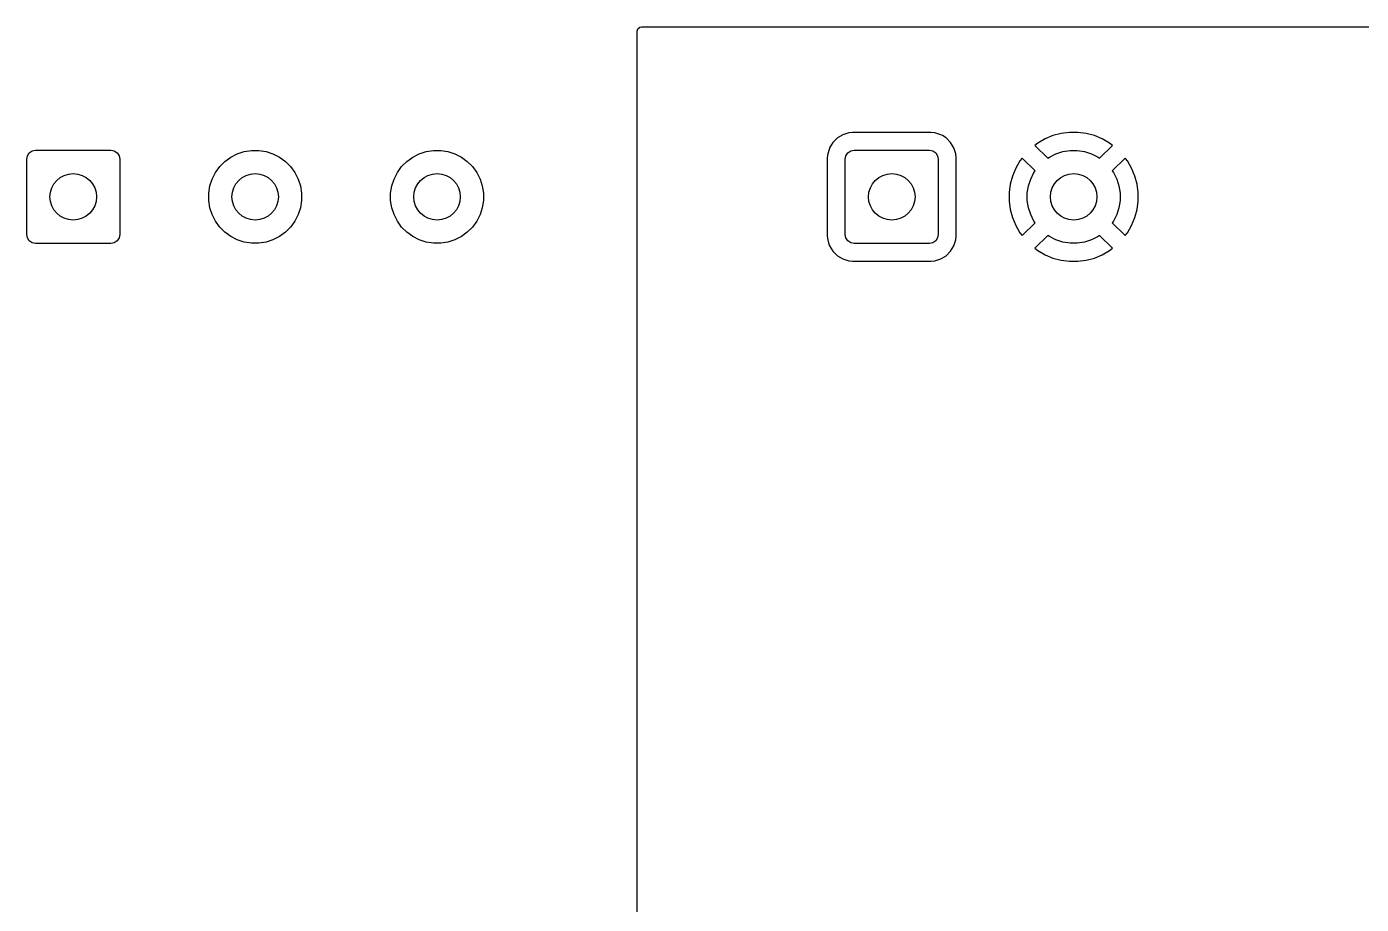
# Model space of a CAD drawing. Extents: x 78 to 227, y -124 to -75.
# Drawn here: x 82.27 to 119.54, y -99.38 to -74.88 of the extents above; entities that cross this region are included whole.
import ezdxf

# ---------------------------------------------------------------- set-up
doc = ezdxf.new("R2010")
doc.units = 0
doc.layers.add('BLACK', color=7, linetype='CONTINUOUS')

msp = doc.modelspace()

# ---------------------------------------------------------------- linework, layer by layer
at = {"layer": 'BLACK', "linetype": 'CONTINUOUS'}
for p, q in [((99.333685, -74.936461), (99.386489, -74.890706)), ((99.386489, -74.890706), (99.438, -74.8795)), ((99.438, -74.8795), (227.0895, -74.8795)), ((99.314, -75.0035), (99.333685, -74.936461)), ((99.314, -78.528983), (99.314, -75.0035)), ((105.056663, -77.894187), (104.907342, -77.986289)), ((105.056668, -77.894185), (105.056663, -77.894187)), ((105.2232, -77.839001), (105.056668, -77.894185)), ((105.223203, -77.839), (105.2232, -77.839001)), ((105.325981, -77.828501), (105.223203, -77.839)), ((105.325998, -77.8285), (105.325981, -77.828501)), ((107.52601, -77.8285), (105.325998, -77.8285)), ((107.628795, -77.839), (107.52601, -77.8285)), ((107.628797, -77.839001), (107.628795, -77.839)), ((107.793862, -77.893698), (107.628797, -77.839001)), ((107.795331, -77.894185), (107.793862, -77.893698)), ((107.795336, -77.894187), (107.795331, -77.894185)), ((107.838596, -77.92087), (107.795336, -77.894187)), ((111.154085, -77.859799), (110.926162, -77.92087)), ((111.388014, -77.829), (111.154085, -77.859799)), ((111.623985, -77.829), (111.388014, -77.829)), ((111.857914, -77.859799), (111.623985, -77.829)), ((112.085838, -77.92087), (111.857914, -77.859799)), ((104.691185, -78.259668), (104.684886, -78.278678)), ((104.691187, -78.259663), (104.691185, -78.259668)), ((104.783289, -78.110342), (104.691187, -78.259663)), ((104.907342, -77.986289), (104.783289, -78.110342)), ((107.944656, -77.986288), (107.838596, -77.92087)), ((108.068712, -78.110344), (107.944656, -77.986288)), ((108.160814, -78.259666), (108.068712, -78.110344)), ((108.215999, -78.426203), (108.160814, -78.259666)), ((110.503818, -78.12915), (110.422275, -78.19172)), ((110.422275, -78.19172), (110.422275, -78.191721)), ((110.422275, -78.191721), (110.782947, -78.552393)), ((110.503828, -78.129144), (110.503818, -78.12915)), ((110.708171, -78.011165), (110.503828, -78.129144)), ((110.70818, -78.01116), (110.708171, -78.011165)), ((110.926162, -77.92087), (110.70818, -78.01116)), ((112.303819, -78.01116), (112.085836, -77.92087)), ((112.085836, -77.92087), (112.085838, -77.92087)), ((112.229051, -78.552393), (112.589723, -78.191721)), ((112.303828, -78.011165), (112.303819, -78.01116)), ((112.508171, -78.129144), (112.303828, -78.011165)), ((112.508172, -78.129145), (112.508171, -78.129144)), ((112.589723, -78.191721), (112.508172, -78.129145)), ((82.266, -78.579), (82.28503, -78.483329)), ((82.266, -80.679), (82.266, -78.579)), ((82.28503, -78.483329), (82.339223, -78.402223)), ((82.339223, -78.402223), (82.420329, -78.34803)), ((82.420329, -78.34803), (82.516, -78.329)), ((82.516, -78.329), (84.616, -78.329)), ((84.616, -78.329), (84.711671, -78.34803)), ((84.711671, -78.34803), (84.792777, -78.402223)), ((84.792777, -78.402223), (84.84697, -78.483329)), ((84.84697, -78.483329), (84.866, -78.579)), ((84.866, -78.579), (84.866, -80.679)), ((87.657472, -78.784718), (87.801718, -78.640472)), ((87.801718, -78.640472), (87.966752, -78.520568)), ((87.966752, -78.520568), (88.148512, -78.427957)), ((88.148512, -78.427957), (88.342521, -78.364919)), ((88.342521, -78.364919), (88.544003, -78.333007)), ((88.544003, -78.333007), (88.747997, -78.333007)), ((88.747997, -78.333007), (88.949479, -78.364919)), ((88.949479, -78.364919), (89.143488, -78.427957)), ((89.143488, -78.427957), (89.325248, -78.520568)), ((89.325248, -78.520568), (89.490282, -78.640472)), ((89.490282, -78.640472), (89.634528, -78.784718)), ((92.737472, -78.784718), (92.881718, -78.640472)), ((92.881718, -78.640472), (93.046752, -78.520568)), ((93.046752, -78.520568), (93.228512, -78.427957)), ((93.228512, -78.427957), (93.422521, -78.364919)), ((93.422521, -78.364919), (93.624003, -78.333007)), ((93.624003, -78.333007), (93.827997, -78.333007)), ((93.827997, -78.333007), (94.029479, -78.364919)), ((94.029479, -78.364919), (94.223488, -78.427957)), ((94.223488, -78.427957), (94.405248, -78.520568)), ((94.405248, -78.520568), (94.570282, -78.640472)), ((94.570282, -78.640472), (94.714528, -78.784718)), ((99.314, -105.416402), (99.314, -78.528983)), ((104.636, -78.426204), (104.6255, -78.528983)), ((104.6255, -78.528983), (104.6255, -80.729001)), ((104.636001, -78.426204), (104.636, -78.426204)), ((104.684886, -78.278678), (104.636001, -78.426203)), ((104.636001, -78.426203), (104.636001, -78.426204)), ((105.126, -78.579), (105.14503, -78.483329)), ((105.126, -80.679), (105.126, -78.579)), ((105.14503, -78.483329), (105.199223, -78.402223)), ((105.199223, -78.402223), (105.280329, -78.34803)), ((105.280329, -78.34803), (105.376, -78.329)), ((105.376, -78.329), (107.476, -78.329)), ((107.476, -78.329), (107.571671, -78.34803)), ((107.571671, -78.34803), (107.652777, -78.402223)), ((107.652777, -78.402223), (107.70697, -78.483329)), ((107.70697, -78.483329), (107.726, -78.579)), ((107.726, -78.579), (107.726, -80.679)), ((108.226499, -78.528992), (108.215999, -78.426203)), ((108.226499, -79.511014), (108.226499, -78.528992)), ((110.006144, -78.626828), (109.888165, -78.831171)), ((110.00615, -78.626818), (110.006144, -78.626828)), ((110.06872, -78.545275), (110.00615, -78.626818)), ((110.068721, -78.545275), (110.06872, -78.545275)), ((110.429393, -78.905947), (110.068721, -78.545275)), ((110.782947, -78.552393), (110.826752, -78.520568)), ((110.826752, -78.520568), (111.008512, -78.427957)), ((111.008512, -78.427957), (111.202521, -78.364919)), ((111.202521, -78.364919), (111.404003, -78.333007)), ((111.404003, -78.333007), (111.607997, -78.333007)), ((111.607997, -78.333007), (111.809479, -78.364919)), ((111.809479, -78.364919), (112.003488, -78.427957)), ((112.003488, -78.427957), (112.185248, -78.520568)), ((112.185248, -78.520568), (112.229051, -78.552393)), ((112.943277, -78.545275), (112.582605, -78.905946)), ((113.005854, -78.626827), (112.943277, -78.545275)), ((113.005855, -78.626828), (113.005854, -78.626827)), ((113.123834, -78.831171), (113.005855, -78.626828)), ((87.444957, -79.131512), (87.537568, -78.949752)), ((87.537568, -78.949752), (87.657472, -78.784718)), ((89.634528, -78.784718), (89.754432, -78.949752)), ((89.754432, -78.949752), (89.847043, -79.131512)), ((92.524957, -79.131512), (92.617568, -78.949752)), ((92.617568, -78.949752), (92.737472, -78.784718)), ((94.714528, -78.784718), (94.834432, -78.949752)), ((94.834432, -78.949752), (94.927043, -79.131512)), ((109.88816, -78.83118), (109.79787, -79.049162)), ((109.888165, -78.831171), (109.88816, -78.83118)), ((110.304957, -79.131512), (110.397568, -78.949752)), ((110.397568, -78.949752), (110.429393, -78.905947)), ((112.582605, -78.905946), (112.614432, -78.949752)), ((112.614432, -78.949752), (112.707043, -79.131512)), ((113.123839, -78.83118), (113.123834, -78.831171)), ((113.214129, -79.049162), (113.123839, -78.83118)), ((87.350007, -79.527003), (87.381919, -79.325521)), ((87.381919, -79.325521), (87.444957, -79.131512)), ((89.847043, -79.131512), (89.910081, -79.325521)), ((89.910081, -79.325521), (89.941993, -79.527003)), ((92.430007, -79.527003), (92.461919, -79.325521)), ((92.461919, -79.325521), (92.524957, -79.131512)), ((94.927043, -79.131512), (94.990081, -79.325521)), ((94.990081, -79.325521), (95.021993, -79.527003)), ((109.736799, -79.277085), (109.706, -79.511014)), ((109.79787, -79.049162), (109.736799, -79.277085)), ((110.210007, -79.527003), (110.241919, -79.325521)), ((110.241919, -79.325521), (110.304957, -79.131512)), ((112.707043, -79.131512), (112.770081, -79.325521)), ((112.770081, -79.325521), (112.801993, -79.527003)), ((113.2752, -79.277085), (113.214129, -79.049162)), ((113.305999, -79.511014), (113.2752, -79.277085)), ((87.350007, -79.730997), (87.350007, -79.527003)), ((87.381919, -79.932479), (87.350007, -79.730997)), ((89.941993, -79.730997), (89.910081, -79.932479)), ((89.941993, -79.527003), (89.941993, -79.730997)), ((92.430007, -79.730997), (92.430007, -79.527003)), ((92.461919, -79.932479), (92.430007, -79.730997)), ((95.021993, -79.730997), (94.990081, -79.932479)), ((95.021993, -79.527003), (95.021993, -79.730997)), ((108.2265, -80.729009), (108.226499, -79.511014)), ((109.706, -79.511014), (109.706, -79.746985)), ((109.706, -79.746985), (109.736799, -79.980914)), ((110.210007, -79.730997), (110.210007, -79.527003)), ((110.241919, -79.932479), (110.210007, -79.730997)), ((112.801993, -79.730997), (112.770081, -79.932479)), ((112.801993, -79.527003), (112.801993, -79.730997)), ((113.2752, -79.980914), (113.305999, -79.746985)), ((113.306, -79.511028), (113.305999, -79.511014)), ((113.305999, -79.746985), (113.306, -79.746971)), ((113.306, -79.746971), (113.306, -79.511028)), ((87.444957, -80.126488), (87.381919, -79.932479)), ((87.537568, -80.308248), (87.444957, -80.126488)), ((89.847043, -80.126488), (89.754432, -80.308248)), ((89.910081, -79.932479), (89.847043, -80.126488)), ((92.524957, -80.126488), (92.461919, -79.932479)), ((92.617568, -80.308248), (92.524957, -80.126488)), ((94.927043, -80.126488), (94.834432, -80.308248)), ((94.990081, -79.932479), (94.927043, -80.126488)), ((109.736799, -79.980914), (109.79787, -80.208837)), ((110.304957, -80.126488), (110.241919, -79.932479)), ((110.397568, -80.308248), (110.304957, -80.126488)), ((112.707043, -80.126488), (112.614432, -80.308248)), ((112.770081, -79.932479), (112.707043, -80.126488)), ((113.214129, -80.208837), (113.2752, -79.980914)), ((87.657472, -80.473282), (87.537568, -80.308248)), ((87.801718, -80.617528), (87.657472, -80.473282)), ((89.634528, -80.473282), (89.490282, -80.617528)), ((89.754432, -80.308248), (89.634528, -80.473282)), ((92.737472, -80.473282), (92.617568, -80.308248)), ((92.881718, -80.617528), (92.737472, -80.473282)), ((94.714528, -80.473282), (94.570282, -80.617528)), ((94.834432, -80.308248), (94.714528, -80.473282)), ((109.79787, -80.208837), (109.88816, -80.426819)), ((109.88816, -80.426819), (109.888165, -80.426828)), ((109.888165, -80.426828), (110.006144, -80.631171)), ((110.068721, -80.712723), (110.429392, -80.352051)), ((110.429392, -80.352051), (110.397568, -80.308248)), ((112.614432, -80.308248), (112.582605, -80.352052)), ((112.582605, -80.352052), (112.943276, -80.712723)), ((113.00585, -80.631181), (113.123834, -80.426828)), ((113.123834, -80.426828), (113.123839, -80.426819)), ((113.123839, -80.426819), (113.214129, -80.208837)), ((82.28503, -80.774671), (82.266, -80.679)), ((82.339223, -80.855777), (82.28503, -80.774671)), ((82.420329, -80.90997), (82.339223, -80.855777)), ((84.792777, -80.855777), (84.711671, -80.90997)), ((84.84697, -80.774671), (84.792777, -80.855777)), ((84.866, -80.679), (84.84697, -80.774671)), ((87.966752, -80.737432), (87.801718, -80.617528)), ((88.148512, -80.830043), (87.966752, -80.737432)), ((88.342521, -80.893081), (88.148512, -80.830043)), ((89.143488, -80.830043), (88.949479, -80.893081)), ((89.325248, -80.737432), (89.143488, -80.830043)), ((89.490282, -80.617528), (89.325248, -80.737432)), ((93.046752, -80.737432), (92.881718, -80.617528)), ((93.228512, -80.830043), (93.046752, -80.737432)), ((93.422521, -80.893081), (93.228512, -80.830043)), ((94.223488, -80.830043), (94.029479, -80.893081)), ((94.405248, -80.737432), (94.223488, -80.830043)), ((94.570282, -80.617528), (94.405248, -80.737432)), ((104.6255, -80.729001), (104.625501, -80.729018)), ((104.625501, -80.729018), (104.636, -80.831796)), ((104.636, -80.831796), (104.636001, -80.831799)), ((104.636001, -80.831799), (104.661752, -80.909509)), ((105.14503, -80.774671), (105.126, -80.679)), ((105.199223, -80.855777), (105.14503, -80.774671)), ((105.280329, -80.90997), (105.199223, -80.855777)), ((107.652777, -80.855777), (107.571671, -80.90997)), ((107.70697, -80.774671), (107.652777, -80.855777)), ((107.726, -80.679), (107.70697, -80.774671)), ((108.160814, -80.998334), (108.215999, -80.831797)), ((108.215999, -80.831797), (108.2265, -80.729009)), ((110.006144, -80.631171), (110.006145, -80.631172)), ((110.006145, -80.631172), (110.068721, -80.712723)), ((110.782946, -80.705605), (110.422275, -81.066277)), ((110.826752, -80.737432), (110.782946, -80.705605)), ((111.008512, -80.830043), (110.826752, -80.737432)), ((111.202521, -80.893081), (111.008512, -80.830043)), ((112.003488, -80.830043), (111.809479, -80.893081)), ((112.185248, -80.737432), (112.003488, -80.830043)), ((112.229052, -80.705606), (112.185248, -80.737432)), ((112.589723, -81.066276), (112.229052, -80.705606)), ((112.943276, -80.712723), (112.943279, -80.712723)), ((112.943279, -80.712723), (113.00585, -80.631181)), ((82.516, -80.929), (82.420329, -80.90997)), ((84.616, -80.929), (82.516, -80.929)), ((84.711671, -80.90997), (84.616, -80.929)), ((88.544003, -80.924993), (88.342521, -80.893081)), ((88.747997, -80.924993), (88.544003, -80.924993)), ((88.949479, -80.893081), (88.747997, -80.924993)), ((93.624003, -80.924993), (93.422521, -80.893081)), ((93.827997, -80.924993), (93.624003, -80.924993)), ((94.029479, -80.893081), (93.827997, -80.924993)), ((104.661752, -80.909509), (104.691186, -80.998334)), ((104.691186, -80.998334), (104.783288, -81.147656)), ((104.783288, -81.147656), (104.907344, -81.271712)), ((105.376, -80.929), (105.280329, -80.90997)), ((107.476, -80.929), (105.376, -80.929)), ((107.571671, -80.90997), (107.476, -80.929)), ((107.944656, -81.271712), (108.068712, -81.147656)), ((108.068712, -81.147656), (108.160814, -80.998334)), ((110.422275, -81.066277), (110.503827, -81.128854)), ((110.503827, -81.128854), (110.503828, -81.128855)), ((110.503828, -81.128855), (110.708171, -81.246834)), ((110.708171, -81.246834), (110.70818, -81.246839)), ((110.70818, -81.246839), (110.926163, -81.337129)), ((111.404003, -80.924993), (111.202521, -80.893081)), ((111.607997, -80.924993), (111.404003, -80.924993)), ((111.809479, -80.893081), (111.607997, -80.924993)), ((112.085837, -81.337129), (112.303819, -81.246839)), ((112.303819, -81.246839), (112.303828, -81.246834)), ((112.303828, -81.246834), (112.508181, -81.12885)), ((112.508181, -81.12885), (112.589723, -81.066279)), ((112.589723, -81.066279), (112.589723, -81.066276)), ((104.907344, -81.271712), (105.056666, -81.363814)), ((105.056666, -81.363814), (105.223203, -81.418999)), ((105.223203, -81.418999), (105.325991, -81.4295)), ((105.325991, -81.4295), (107.526008, -81.429499)), ((107.526008, -81.429499), (107.628797, -81.418999)), ((107.628797, -81.418999), (107.795334, -81.363814)), ((107.795334, -81.363814), (107.944656, -81.271712)), ((110.926163, -81.337129), (110.926161, -81.337129)), ((110.926161, -81.337129), (111.154085, -81.3982)), ((111.154085, -81.3982), (111.388014, -81.428999)), ((111.388014, -81.428999), (111.388029, -81.429)), ((111.388029, -81.429), (111.623971, -81.429)), ((111.623971, -81.429), (111.623985, -81.428999)), ((111.623985, -81.428999), (111.857914, -81.3982)), ((111.857914, -81.3982), (112.085837, -81.337129))]:
    msp.add_line(p, q, dxfattribs=at)
at = {"layer": 'BLACK'}
for centre in [(83.566, -79.629), (88.646, -79.629), (93.726, -79.629), (106.426, -79.629), (111.506, -79.629)]:
    msp.add_circle(centre, 0.65, dxfattribs=at)
at = {"layer": 'WHITE'}
for centre in [(83.566, -79.629), (88.646, -79.629), (93.726, -79.629), (106.426, -79.629), (111.506, -79.629)]:
    msp.add_circle(centre, 0.65, dxfattribs=at)

doc.saveas('drawing.dxf')
